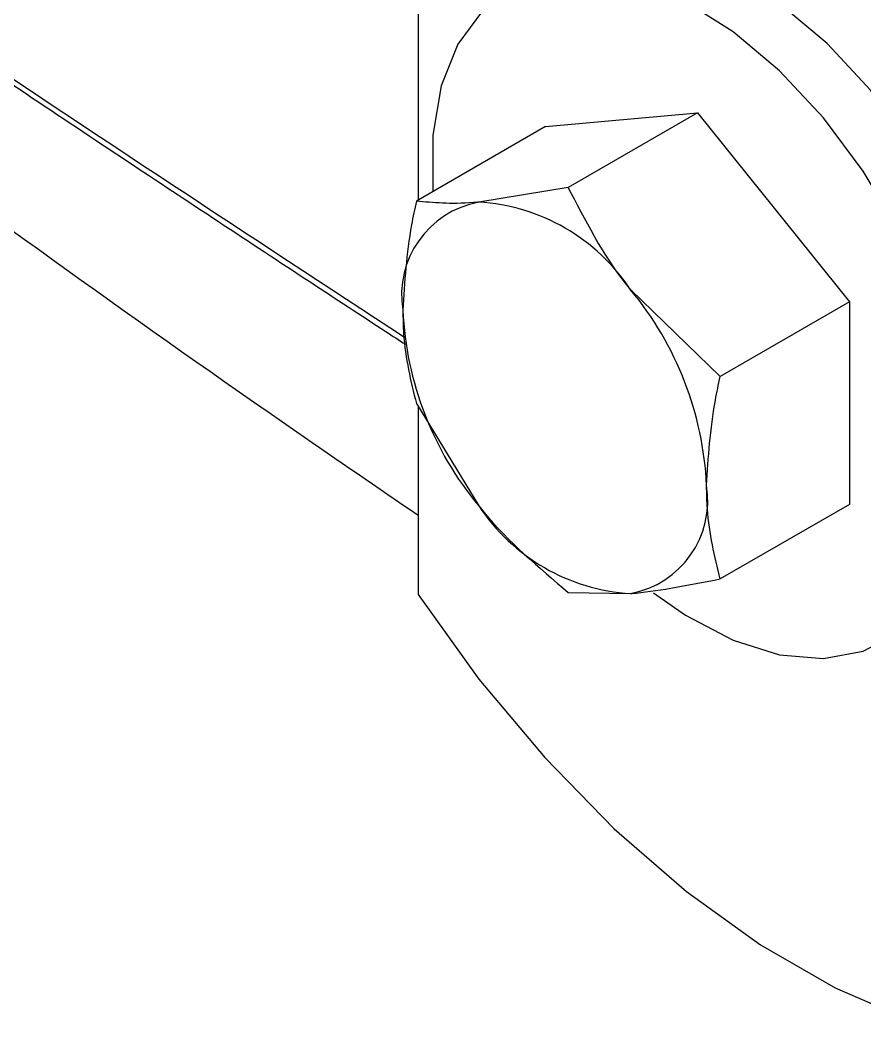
# Model space of a CAD drawing. Extents: x 6 to 134, y 3 to 97.
# Drawn here: x 12.102 to 13.085, y 74.655 to 75.824 of the extents above; entities that cross this region are included whole.
import ezdxf

# ---------------------------------------------------------------- set-up
doc = ezdxf.new("R2010")
doc.units = 0
doc.header["$MEASUREMENT"] = 0
doc.layers.add('OBJECT', color=7, linetype='CONTINUOUS')

msp = doc.modelspace()

# ---------------------------------------------------------------- linework, layer by layer
at = {"layer": 'OBJECT'}
for p, q in [((12.5649, 82.4815), (12.5649, 75.6139)), ((12.7134, 75.6996), (12.8901, 75.7154)), ((12.8901, 75.7154), (12.7398, 75.6286)), ((12.8901, 75.7154), (13.0669, 75.4955)), ((12.7134, 75.6996), (12.563, 75.6128)), ((12.7398, 75.6286), (12.6356, 75.6116)), ((12.9165, 75.4087), (12.8124, 75.5095)), ((13.0669, 75.4955), (12.9165, 75.4087)), ((13.0669, 75.4955), (13.0669, 75.2598)), ((12.563, 75.3771), (12.6356, 75.258)), ((12.5649, 75.374), (12.5649, 75.155)), ((13.0669, 75.2598), (12.9165, 75.173)), ((12.7398, 75.1572), (12.8124, 75.156))]:
    msp.add_line(p, q, dxfattribs=at)
at = {"layer": 'OBJECT', "flags": 128}
for points in [[(13.2547, 75.333), (13.2497, 75.3996), (13.2349, 75.4699), (13.2109, 75.5415), (13.1783, 75.6121), (13.1382, 75.6795), (13.0919, 75.7415), (13.0409, 75.7961), (12.9868, 75.8416), (12.9314, 75.8764), (12.8765, 75.8996), (12.8237, 75.9102), (12.7749, 75.9081), (12.7315, 75.8932), (12.7266, 75.8905)], [(13.1995, 75.3011), (13.1945, 75.3678), (13.1798, 75.438), (13.1557, 75.5096), (13.1231, 75.5803), (13.083, 75.6477), (13.0367, 75.7097), (12.9857, 75.7643), (12.9317, 75.8097), (12.8763, 75.8446), (12.8213, 75.8677), (12.7686, 75.8784), (12.7197, 75.8762), (12.6764, 75.8613), (12.6399, 75.8342), (12.6114, 75.7956), (12.5919, 75.7469), (12.582, 75.6896), (12.582, 75.6256), (12.5822, 75.6239)], [(12.839, 75.1569), (12.8763, 75.1309), (12.9317, 75.1017), (12.9857, 75.0848), (13.0367, 75.0805), (13.083, 75.0891), (13.1231, 75.1102), (13.1557, 75.1432), (13.1798, 75.187), (13.1945, 75.2402), (13.1995, 75.3011)], [(12.5649, 75.155), (12.6358, 75.0564), (12.7123, 74.965), (12.7932, 74.8822), (12.8773, 74.8093), (12.9634, 74.7473), (13.0502, 74.6972), (13.1363, 74.6598), (13.1498, 74.6551)]]:
    msp.add_lwpolyline(points, dxfattribs=at)
at = {"layer": 'OBJECT'}
for centre, radius, start, end in [((12.6557, 75.5035), 0.1099, 100.5468, 189.2519), ((12.6219, 75.3838), 0.2282, 33.4349, 86.5705), ((12.5174, 75.2641), 0.3837, 2.6393, 39.7721), ((12.9305, 75.5035), 0.3837, 182.6393, 219.7721), ((12.7922, 75.2641), 0.1099, 280.5468, 9.2519), ((12.826, 75.3838), 0.2282, 213.4349, 266.5705)]:
    msp.add_arc(centre, radius, start, end, dxfattribs=at)
for points, knots in [([(12.549, 75.4541), (12.369, 75.5722), (11.9863, 75.8234), (11.4171, 76.2149), (10.8449, 76.621), (10.4773, 76.8946), (10.2971, 77.0287)], [0, 0, 0, 0, 0.231034, 0.491147, 0.750677, 1, 1, 1, 1]), ([(10.3079, 77.0155), (10.3734, 76.9664), (10.4951, 76.8753), (10.6652, 76.7498), (10.8079, 76.6455), (10.9249, 76.5608), (11.0255, 76.4884), (11.1196, 76.4212), (11.272, 76.3129), (11.4844, 76.1637), (11.7441, 75.9845), (11.9914, 75.8165), (12.2187, 75.6642), (12.3975, 75.5462), (12.5059, 75.4751), (12.5428, 75.4511), (12.5504, 75.4462)], [0, 0, 0, 0, 0.091394, 0.169729, 0.235019, 0.287274, 0.329576, 0.371807, 0.414711, 0.535339, 0.656432, 0.759178, 0.860398, 0.952733, 0.990285, 1, 1, 1, 1]), ([(10.8899, 76.484), (11.0483, 76.3604), (11.3783, 76.103), (11.8906, 75.7239), (12.2905, 75.4351), (12.5179, 75.2795), (12.5649, 75.2474)], [0, 0, 0, 0, 0.290039, 0.603907, 0.918117, 1, 1, 1, 1]), ([(12.8124, 75.5095), (12.8103, 75.5122), (12.7807, 75.5494), (12.7595, 75.5905), (12.7398, 75.6286)], [0, 0, 0, 0, 0.070214, 1, 1, 1, 1]), ([(12.563, 75.6128), (12.561, 75.6036), (12.5517, 75.5598), (12.5492, 75.5185), (12.5472, 75.4858)], [0, 0, 0, 0, 0.211001, 1, 1, 1, 1]), ([(12.6356, 75.6116), (12.6335, 75.6114), (12.6039, 75.6089), (12.5827, 75.6109), (12.563, 75.6128)], [0, 0, 0, 0, 0.070214, 1, 1, 1, 1]), ([(12.5472, 75.4858), (12.5474, 75.4767), (12.5481, 75.4372), (12.5565, 75.4032), (12.563, 75.3771)], [0, 0, 0, 0, 0.231849, 1, 1, 1, 1]), ([(12.9007, 75.2817), (12.9027, 75.3144), (12.9053, 75.3557), (12.9146, 75.3995), (12.9165, 75.4087)], [0, 0, 0, 0, 0.788999, 1, 1, 1, 1]), ([(12.9165, 75.173), (12.9101, 75.1991), (12.9017, 75.2331), (12.9009, 75.2726), (12.9007, 75.2817)], [0, 0, 0, 0, 0.7681507, 1, 1, 1, 1]), ([(12.6356, 75.258), (12.6377, 75.2554), (12.6678, 75.2184), (12.7051, 75.1867), (12.7398, 75.1572)], [0, 0, 0, 0, 0.070214, 1, 1, 1, 1]), ([(12.8124, 75.156), (12.8145, 75.1562), (12.8445, 75.159), (12.8818, 75.1662), (12.9165, 75.173)], [0, 0, 0, 0, 0.0702136, 1, 1, 1, 1])]:
    msp.add_open_spline(points, degree=3, knots=knots, dxfattribs=at)

doc.saveas('drawing.dxf')
